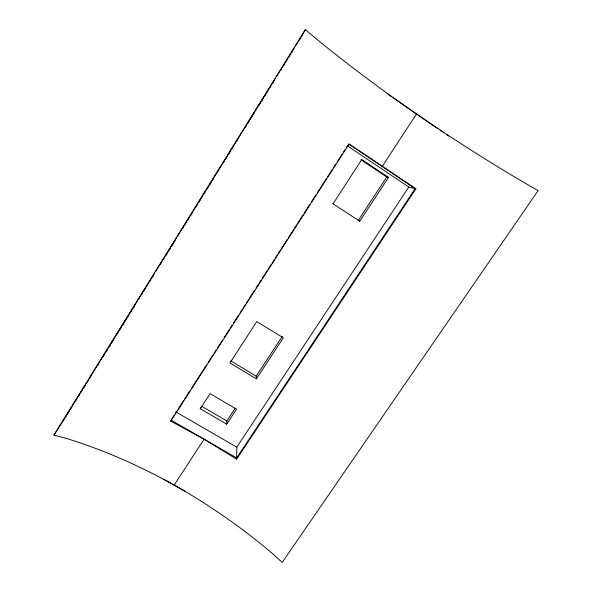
<?xml version="1.0" encoding="UTF-8"?>
<svg xmlns="http://www.w3.org/2000/svg" width="592" height="592" viewBox="0 0 592 592"><rect width="100%" height="100%" fill="white"/><g stroke="black" fill="none" stroke-linecap="round" stroke-linejoin="round"><path stroke-width="0.89" d="M236.652 459.148L236.8 447.182L408.828 187.02L415.88 188.804L236.652 459.148L204.114 439.205L170.785 421.186L171.044 420.135L236.667 457.971L415.184 188.626L348.666 144.011L346.668 147.127M200.503 407.252L200.274 408.769L226.677 424.168L226.832 420.979L235.098 408.362M299.567 39.819L300.447 38.258M301.335 36.689L305.346 29.6L315.891 38.532A489.895 132.897 31.5 0 0 525.185 183.217L538.106 190.602L282.206 562.4L271.943 553.135A420.601 278.351 39 0 0 66.615 438.502L53.894 435.142L305.346 29.6M110.867 343.708L62.175 422.229L66.556 415.406M111.844 342.139L154.69 273.038M155.659 271.469L176.601 237.71M177.57 236.134L245.251 126.999M246.228 125.423L275.443 78.314M276.412 76.745L294.431 47.693M295.401 46.117L297.347 42.979M298.324 41.41L302.216 35.128M70.448 409.338L71.906 406.985M75.798 400.71L76.775 399.141M78.721 396.004L79.691 394.435M81.148 392.082L82.125 390.505M84.071 387.368L85.041 385.799M86.987 382.661L87.964 381.093M89.422 378.739L90.879 376.386M97.695 365.405L98.664 363.836M103.045 356.776L104.503 354.423M105.968 352.07L107.426 349.709M108.884 347.356L110.341 345.003M111.318 343.434L113.264 340.296M116.668 334.806L118.126 332.452M119.591 330.099L121.049 327.746M122.507 325.393L123.965 323.04M124.942 321.471L126.888 318.333M127.857 316.764L128.834 315.196M130.292 312.842L131.75 310.489M133.207 308.129L134.673 305.775M138.565 299.5L139.534 297.931M141.481 294.794L142.457 293.225M144.404 290.087L145.373 288.519M146.831 286.165L147.808 284.597M149.754 281.459L150.723 279.89M152.188 277.537L153.646 275.184M160.454 264.195L161.431 262.626M163.377 259.488L164.347 257.92M165.812 255.566L167.27 253.213M168.727 250.86L170.185 248.507M171.65 246.154L173.108 243.8M174.078 242.232L175.054 240.663M182.351 228.897L183.809 226.544M185.274 224.183L186.732 221.83M187.701 220.261L189.647 217.123M190.624 215.555L192.57 212.417M195.974 206.926L197.432 204.573M198.897 202.22L200.355 199.867M201.324 198.298L202.301 196.729M204.247 193.591L205.217 192.023M207.163 188.885L208.14 187.316M209.598 184.956L211.055 182.602M212.521 180.249L213.49 178.68M217.871 171.621L218.84 170.052M223.221 162.992L224.198 161.424M226.144 158.286L227.113 156.717M229.06 153.58L230.036 152.011M231.494 149.658L232.952 147.304M236.844 141.022L237.821 139.453M245.118 127.687L246.575 125.334M248.033 122.981L249.491 120.627M250.468 119.059L252.414 115.921M253.383 114.352L254.36 112.783M258.741 105.724L260.199 103.371M261.657 101.01L263.114 98.657M264.58 96.304L266.037 93.95M267.007 92.382L267.984 90.813M269.93 87.675L270.899 86.106M272.364 83.753L273.822 81.4M280.63 70.418L281.607 68.85M283.553 65.712L284.523 64.143M285.988 61.79L286.957 60.214M288.903 57.076L289.88 55.507M291.826 52.37L292.796 50.801M53.894 435.142L61.694 422.984M67.525 413.889L68.99 411.61M171.547 419.358L174.048 415.473M175.047 413.912L177.052 410.804M178.051 409.25L183.557 400.695M184.556 399.134L190.062 390.579M191.564 388.248L206.571 364.916M208.073 362.578L213.076 354.8M214.075 353.246L216.08 350.131M217.582 347.8L222.585 340.023M224.087 337.692L229.089 329.914M230.088 328.353L232.086 325.245M233.588 322.914L238.591 315.136M240.093 312.798L242.098 309.69M243.097 308.136L245.095 305.021M246.102 303.467L248.603 299.574M249.602 298.02L254.604 290.243M256.107 287.912L258.105 284.796M259.104 283.242L261.109 280.134M262.611 277.796L264.609 274.688M265.608 273.134L267.614 270.019M268.613 268.465L271.114 264.572M272.113 263.018L274.118 259.91M275.117 258.349L277.618 254.464M278.617 252.91L280.623 249.794M281.622 248.24L287.127 239.686M288.126 238.132L293.632 229.57M294.631 228.016L296.629 224.908M297.635 223.354L303.134 214.792M304.14 213.238L309.638 204.684M311.644 201.569L316.143 194.568M317.645 192.237L326.155 179.013M327.657 176.682L332.156 169.682M333.659 167.351L335.657 164.236M337.159 161.905L342.161 154.127M343.663 151.789L345.166 149.458M170.785 421.186L349.102 144.011L415.88 188.804M200.274 408.769L210.086 393.613L236.519 409.161L226.677 424.168M333.081 203.803L361.786 159.507L388.515 177.393L359.766 221.23L358.345 220.32L386.739 177.001L388.515 177.393M174.144 485.1L204.114 439.205M382.203 166.507L416.516 113.967M256.388 378.858L283.294 337.84L256.758 321.589L229.918 363.014L256.388 378.858L256.203 376.164L282.295 336.36M163.673 479.217L184.615 490.975M175.846 411.877L236.8 447.182M201.524 406.193L226.832 420.979M230.828 360.957L256.203 376.164M332.726 203.589L359.766 221.23M347.719 146.076L408.828 187.02M361.076 159.833L386.739 177.001M387.753 94.128L391.534 96.74M393.051 97.784L437.821 128.664M440.1 130.24L443.149 132.342M446.953 134.969L448.47 136.012"/></g></svg>
